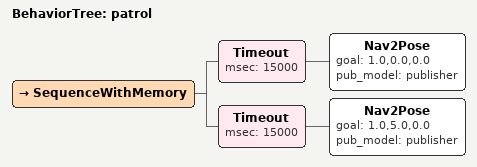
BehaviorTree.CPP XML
<?xml version="1.0" encoding="UTF-8"?>
<root BTCPP_format="4">
  <BehaviorTree ID="patrol">
    <SequenceWithMemory>
      <Timeout msec="15000">
        <Nav2Pose goal="1.0,0.0,0.0" pub_model="publisher"/>
      </Timeout>
      <Timeout msec="15000">
        <Nav2Pose goal="1.0,5.0,0.0" pub_model="publisher"/>
      </Timeout>
    </SequenceWithMemory>
  </BehaviorTree>

</root>
